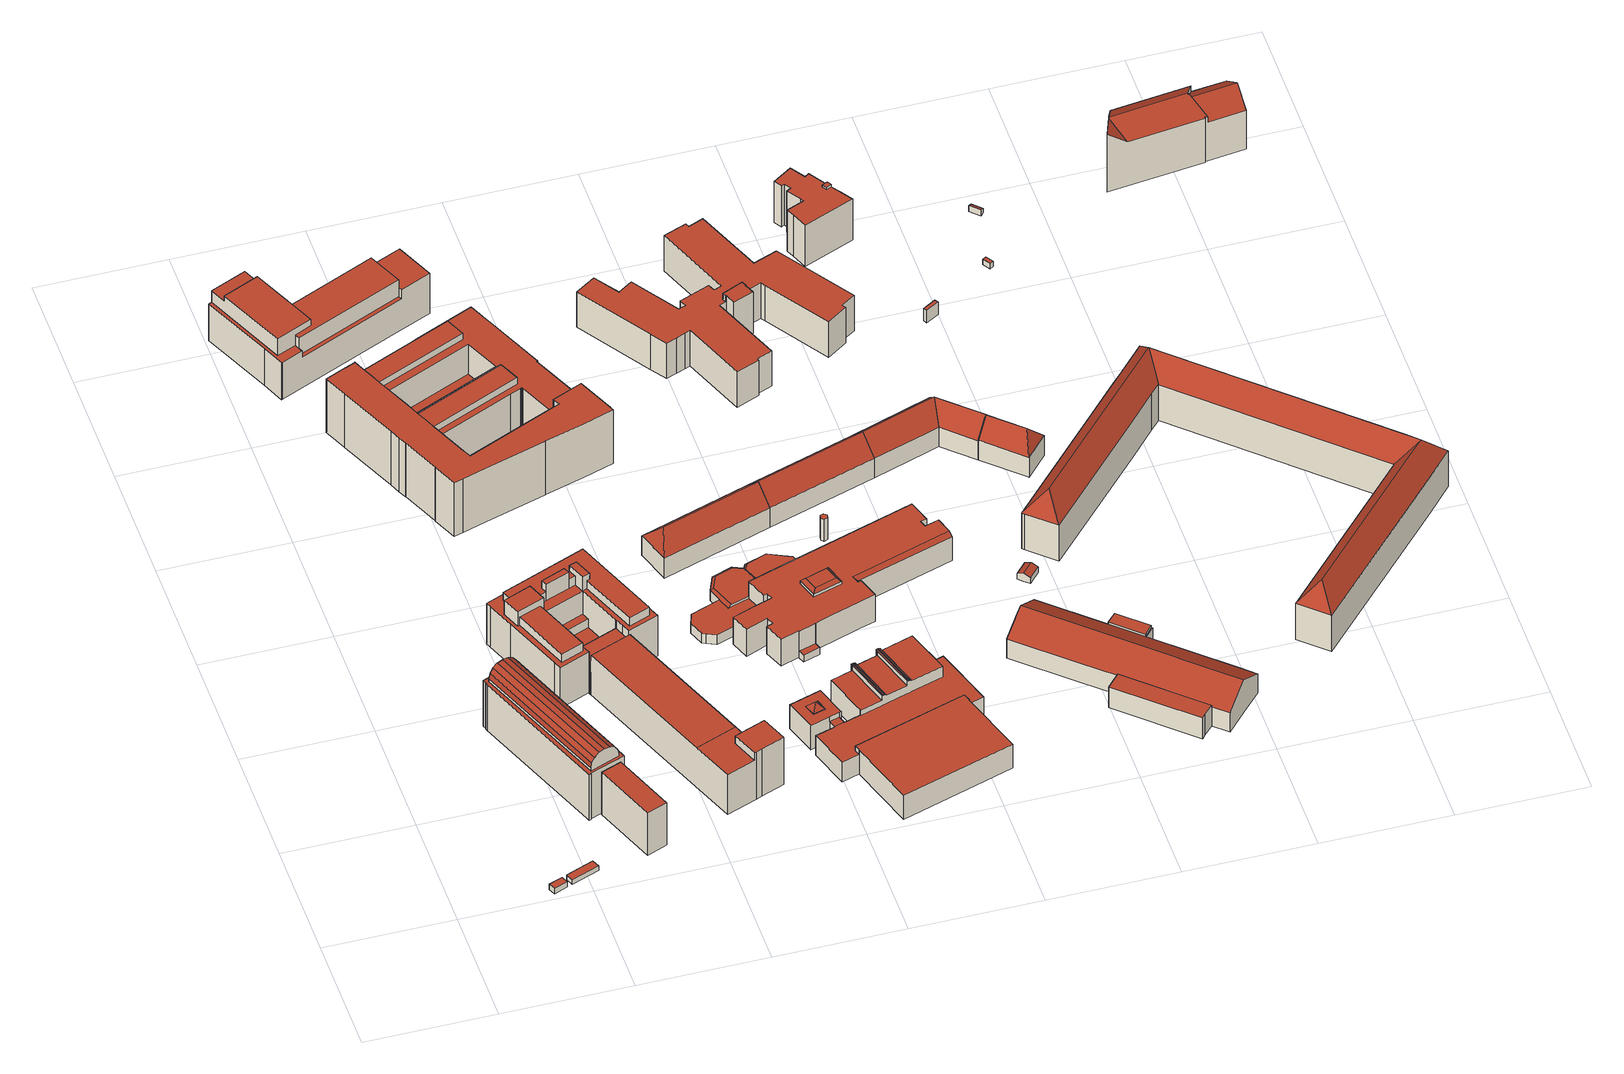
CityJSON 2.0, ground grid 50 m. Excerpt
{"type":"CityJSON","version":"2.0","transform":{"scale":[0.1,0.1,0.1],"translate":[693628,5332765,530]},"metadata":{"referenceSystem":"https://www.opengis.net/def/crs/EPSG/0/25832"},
"CityObjects":{
"building1":{"type":"Building","attributes":{"Gemeindeschluessel":"09162000","HoeheDach":"535.370","HoeheGrund":"532.831","Methode":"2000","NiedrigsteTraufeDesGebaeudes":"535.370","Geometrietyp2DReferenz":"3000","function":"31001_2000","roofType":"1000","measuredHeight":2.54},"geometry":[{"type":"MultiSurface","lod":"2","boundaries":[[[0,1,2,3]],[[3,2,4,5]],[[2,1,6,4]],[[5,7,0,3]],[[5,4,6,7]],[[7,6,1,0]]],"semantics":{"surfaces":[{"type":"WallSurface"},{"type":"RoofSurface"},{"type":"GroundSurface"}],"values":[0,0,1,2,0,0]}}]},
"building2":{"type":"Building","attributes":{"Gemeindeschluessel":"09162000","HoeheDach":"533.744","HoeheGrund":"531.530","Methode":"1000","NiedrigsteTraufeDesGebaeudes":"533.744","Geometrietyp2DReferenz":"3000","function":"31001_2000","roofType":"1000","measuredHeight":2.21},"geometry":[{"type":"MultiSurface","lod":"2","boundaries":[[[8,9,10,11]],[[10,9,12,13]],[[14,12,9,8]],[[15,13,12,14]],[[11,10,13,15]],[[15,14,8,11]]],"semantics":{"surfaces":[{"type":"WallSurface"},{"type":"RoofSurface"},{"type":"GroundSurface"}],"values":[0,1,0,0,0,2]}}]},
"building3":{"type":"Building","attributes":{"Gemeindeschluessel":"09162000","HoeheDach":"560.590","HoeheGrund":"531.533","Methode":"2000","NiedrigsteTraufeDesGebaeudes":"553.450","Geometrietyp2DReferenz":"3000","function":"31001_2000","roofType":"3900","measuredHeight":29.06,"storeysAboveGround":6},"geometry":[{"type":"MultiSurface","lod":"2","boundaries":[[[16,17,18,19]],[[20,21,22,23]],[[21,24,25,22]],[[26,27,28,29]],[[30,31,32,33]],[[34,35,36,37,38,39,40,41,42,43,44,45,17,16,46,24,21,20]],[[46,16,19,47]],[[48,49,50,51]],[[45,44,52,53]],[[35,34,54,55]],[[56,57,58,59]],[[17,45,53,18]],[[60,61,31,30]],[[34,20,23,54]],[[54,23,22,25,47,19,18,53,52,62,63,64,65,66,67,68,69,55]],[[62,52,44,43]],[[70,57,56,71,51,50]],[[59,58,72,73]],[[74,32,31,61,75,28,27,76,77,78,72,58,57,70,50,49],[69,68,67,66,65,64,63,62,43,42,41,40,39,38,37,36,35,55]],[[79,77,76,80]],[[81,33,32,74,49,48]],[[82,29,28,75,61,60]],[[24,46,47,25]],[[80,26,29,82,60,30,33,81,48,51,71,56,59,73,83,79]],[[78,77,79,83,73,72]],[[80,76,27,26]]],"semantics":{"surfaces":[{"type":"RoofSurface"},{"type":"WallSurface"},{"type":"GroundSurface"}],"values":[0,0,0,1,1,1,0,1,0,1,1,0,1,0,1,1,1,1,0,1,1,1,0,2,1,1]}}]},
"building4":{"type":"Building","attributes":{"Gemeindeschluessel":"09162000","HoeheDach":"552.132","HoeheGrund":"531.570","Methode":"1000","NiedrigsteTraufeDesGebaeudes":"552.132","Geometrietyp2DReferenz":"3000","function":"31001_2000","roofType":"1000","measuredHeight":20.56,"storeysAboveGround":5},"geometry":[{"type":"MultiSurface","lod":"2","boundaries":[[[84,85,86,87]],[[88,89,90,91]],[[86,85,90,89]],[[91,90,85,84]],[[88,91,84,87]],[[87,86,89,88]]],"semantics":{"surfaces":[{"type":"WallSurface"},{"type":"RoofSurface"},{"type":"GroundSurface"}],"values":[0,0,1,0,2,0]}}]},
"building5":{"type":"Building","attributes":{"Gemeindeschluessel":"09162000","HoeheDach":"560.200","HoeheGrund":"533.071","Methode":"2000","NiedrigsteTraufeDesGebaeudes":"537.540","Geometrietyp2DReferenz":"3000","function":"31001_2000","roofType":"1000","measuredHeight":27.13,"storeysAboveGround":6},"geometry":[{"type":"MultiSurface","lod":"2","boundaries":[[[92,93,94,95,96,97]],[[98,99,100,101]],[[102,103,104,105]],[[106,107,108,109]],[[110,111,112,113]],[[114,115,116,117]],[[118,119,120,121]],[[122,123,124,125]],[[126,127,123,122]],[[113,112,103,102]],[[97,96,128,129]],[[109,108,130,131]],[[96,95,132,133]],[[134,135,136,137]],[[138,139,135,134,140,141,142,100,99,143,144,145]],[[119,118,146,147,98,101,148,129,128,149]],[[150,151,115,114]],[[143,99,98,152]],[[153,154,155,156]],[[120,119,149,157,158,159]],[[157,149,128,96,133,160,93,140,134,137,161,130,108,107,162,163]],[[164,163,162,165]],[[116,115,151,166]],[[141,140,93,92]],[[139,167,136,135]],[[168,169,170,171,172]],[[137,136,167,161]],[[165,162,107,106]],[[148,142,141,92,97,129]],[[173,174,175,176]],[[177,169,168,147,146,150,114,117,178,179,159,158,164,165,106,109,131,138,145,180,104,103,112,111,155,154,181,175,174,124,123,127]],[[179,121,120,159]],[[167,139,138,131,130,161]],[[169,177,182,170]],[[177,127,126,182]],[[171,170,182,126,122,125,173,176,183,153,156,110,113,102,105,184]],[[171,184,180,145,144,172]],[[95,94,185,132]],[[125,124,174,173]],[[156,155,111,110]],[[133,132,185,160]],[[117,116,166,178]],[[183,181,154,153]],[[118,121,179,178,166,151,150,146]],[[105,104,180,184]],[[172,144,143,152]],[[160,185,94,93]],[[158,157,163,164]],[[100,142,148,101]],[[152,98,147,168,172]],[[175,181,183,176]]],"semantics":{"surfaces":[{"type":"WallSurface"},{"type":"RoofSurface"},{"type":"GroundSurface"}],"values":[0,1,0,0,0,0,1,0,0,0,0,0,0,0,0,0,0,0,0,0,1,0,1,0,1,0,0,0,1,0,1,0,0,0,0,2,0,1,0,0,0,0,0,0,0,1,0,0,0,0,0]}}]},
"building6":{"type":"Building","attributes":{"Gemeindeschluessel":"09162000","HoeheDach":"555.400","HoeheGrund":"532.602","Methode":"2000","NiedrigsteTraufeDesGebaeudes":"548.700","Geometrietyp2DReferenz":"3000","function":"31001_9998","roofType":"1000","measuredHeight":22.8,"storeysAboveGround":6},"geometry":[{"type":"MultiSurface","lod":"2","boundaries":[[[186,187,188,189]],[[190,191,192,193,194,195]],[[190,195,196,197,198,199,200,201]],[[202,193,192,203,204,205]],[[201,200,206,207]],[[208,209,210,211,212,213]],[[214,215,216,217]],[[190,201,207,218,219,214,217,220,212,211,221,222,223,191]],[[207,206,224,218]],[[208,213,225,226,198,197]],[[196,195,194,227,188,187,210,209]],[[189,228,229,186]],[[199,198,226,230]],[[197,196,209,208]],[[222,204,203,223]],[[218,224,231,219]],[[221,211,210,187,186,229]],[[220,225,213,212]],[[222,221,229,228,205,204]],[[223,203,192,191]],[[202,205,228,189,188,227]],[[194,193,202,227]],[[219,231,215,214]],[[206,200,199,230,216,215,231,224]],[[220,217,216,230,226,225]]],"semantics":{"surfaces":[{"type":"WallSurface"},{"type":"RoofSurface"},{"type":"GroundSurface"}],"values":[0,0,0,1,0,0,0,2,0,1,1,1,0,0,0,0,0,0,0,0,0,0,0,1,0]}}]},
"building7":{"type":"Building","attributes":{"Gemeindeschluessel":"09162000","HoeheDach":"559.034","HoeheGrund":"533.159","Methode":"2000","NiedrigsteTraufeDesGebaeudes":"548.030","Geometrietyp2DReferenz":"3000","function":"31001_1000","roofType":"1000","measuredHeight":25.88,"storeysAboveGround":8},"geometry":[{"type":"MultiSurface","lod":"2","boundaries":[[[232,233,234,235]],[[236,237,238,239]],[[236,239,240,241,242]],[[243,244,240,239,238,245]],[[246,247,248,249]],[[250,251,244,243,252,253,254,255,256,232,235,257]],[[258,245,238,237,259]],[[260,261,262,263,247,246]],[[253,264,265,254]],[[235,234,266,257]],[[267,245,258,268]],[[269,250,257,266]],[[261,270,271,265,264,272]],[[267,268,273,263,262,274]],[[256,255,271,270,275,249,248,233,232]],[[275,270,261,260]],[[252,243,245,267,274,272,264,253]],[[272,274,262,261]],[[254,265,271,255]],[[275,260,246,249]],[[247,263,273,276]],[[258,259,277,276,273,268]],[[277,259,237,236,242,278]],[[251,250,269,278,242,241]],[[269,266,234,233,248,247,276,277,278]],[[251,241,240,244]]],"semantics":{"surfaces":[{"type":"WallSurface"},{"type":"RoofSurface"},{"type":"GroundSurface"}],"values":[0,0,1,0,0,2,1,0,0,0,0,0,1,1,0,0,0,0,0,1,0,0,0,0,1,0]}}]},
"building8":{"type":"Building","attributes":{"Gemeindeschluessel":"09162000","HoeheDach":"559.300","HoeheGrund":"533.441","Methode":"2000","NiedrigsteTraufeDesGebaeudes":"538.300","Geometrietyp2DReferenz":"3000","function":"31001_9998","roofType":"1000","measuredHeight":25.86,"storeysAboveGround":7},"geometry":[{"type":"MultiSurface","lod":"2","boundaries":[[[279,280,281,282]],[[283,284,285,286]],[[287,288,289,290,291,292,293]],[[294,295,296,297,298,299,300]],[[301,302,303,304]],[[305,306,307,308]],[[309,310,311,312,313,314]],[[315,316,317,318,319]],[[320,321,297,296]],[[322,323,324,325]],[[326,327,284,283]],[[328,329,330,331]],[[332,333,316,315,334]],[[335,336,311,310,309,337,338,339,326,283,286,340,341,342,343,344,293,292,291,345,301,304,346,347,348,322,325,349,350,351,352,353,354,355],[356,357,279,282,358,359,320,296,295,294,360,328,331,361,332,334]],[[362,353,352,351,363,319,318]],[[344,364,287,293]],[[286,285,365,340]],[[360,366,329,328]],[[359,358,282,281,367,368]],[[337,369,370,338]],[[356,371,372,357]],[[373,374,375,376]],[[375,374,377,378]],[[359,368,321,320]],[[334,315,371,356]],[[379,380,381,382]],[[303,383,384,347,346,304]],[[336,385,312,311]],[[350,386,363,351]],[[291,290,387,345]],[[345,387,302,301]],[[388,389,365,285,284,327,390,370,369,314,313,312,385,391,392,393,362,318,317,394,395,330,329,366,300,299,396,397,398,399,400,401,402,288,287,364,403]],[[404,405,406,407]],[[343,403,364,344]],[[347,384,408,348]],[[409,410,316,333,411,412]],[[382,381,413,414]],[[349,415,386,350]],[[354,393,392,355]],[[414,413,416,417]],[[418,378,377,419]],[[330,412,411,361,331]],[[412,330,395,409]],[[340,365,389,341]],[[342,341,389,388,403,343]],[[348,408,323,322]],[[325,324,415,349]],[[410,394,317,316]],[[338,370,390,339]],[[357,372,280,279]],[[361,411,333,332]],[[420,405,404,421,308,307]],[[309,314,369,337]],[[419,377,374,373]],[[379,382,414,417]],[[402,401,400,399,398,397,396,299,298,407,406,422,306,305,380,379,417,416,376,375,378,418,289,288]],[[422,406,405,420,307,306]],[[336,335,355,392,391,385]],[[409,395,394,410]],[[353,362,393,354]],[[418,419,373,376,416,413,381,380,305,308,421,404,407,298,297,321,368,367,281,280,372,371,315,319,363,386,415,324,323,408,384,383,303,302,387,290,289]],[[294,300,366,360]],[[339,390,327,326]]],"semantics":{"surfaces":[{"type":"WallSurface"},{"type":"GroundSurface"},{"type":"RoofSurface"}],"values":[0,0,0,0,0,0,0,0,0,0,0,0,0,1,0,0,0,0,0,0,0,0,2,0,0,0,0,0,0,0,0,2,0,0,0,2,0,0,0,0,0,0,0,0,0,0,0,0,0,0,0,0,0,0,2,0,2,0,0,0,2,0,0]}}]},
"building9":{"type":"Building","attributes":{"Gemeindeschluessel":"09162000","HoeheDach":"551.050","HoeheGrund":"534.160","Methode":"2000","NiedrigsteTraufeDesGebaeudes":"543.739","Geometrietyp2DReferenz":"3000","function":"31001_3071","roofType":"3200","measuredHeight":16.89},"geometry":[{"type":"MultiSurface","lod":"2","boundaries":[[[423,424,425,426,427,428,429,430]],[[427,431,428]],[[430,429,432,433]],[[426,434,435,431,427]],[[425,424,423,430,433,436,437]],[[437,434,426,425]],[[434,437,436,433,432,435]],[[428,431,435,432,429]]],"semantics":{"surfaces":[{"type":"WallSurface"},{"type":"RoofSurface"},{"type":"GroundSurface"}],"values":[0,1,0,1,2,0,0,1]}}]},
"building10":{"type":"Building","attributes":{"Gemeindeschluessel":"09162000","HoeheDach":"545.700","HoeheGrund":"530.298","Methode":"2000","NiedrigsteTraufeDesGebaeudes":"539.697","Geometrietyp2DReferenz":"3000","function":"31001_3071","roofType":"1000","measuredHeight":15.4},"geometry":[{"type":"MultiSurface","lod":"2","boundaries":[[[438,439,440,441]],[[442,443,444]],[[445,446,447,448]],[[449,450,451,452,453,454,455,456]],[[457,458,459,460]],[[461,462,463,464,465]],[[466,467,468,469]],[[470,461,465,471]],[[439,472,473,457,460,440]],[[444,443,474]],[[475,476,477,478]],[[479,480,481,482,483,484]],[[485,486,487,488,452,451]],[[489,490,491,492]],[[493,494,449,456]],[[495,442,496,497]],[[498,499,500,501,502,503,504]],[[505,506,507,508,509,510,511,492,491]],[[506,505,512,513]],[[488,487,448,447,461,470,514,515]],[[483,516,517,518,519,484]],[[520,468,467,477,476,521]],[[502,501,522,523,524,525,526,527]],[[528,529,530,531]],[[532,443,442,495]],[[463,520,521,464]],[[508,533,472,439,438,534,509]],[[535,536,537,538,539,525,524]],[[469,530,529,540,541,466]],[[542,543,481,480]],[[498,504,544,545]],[[482,481,543,512,505,491,490,546,517,516,483],[532,495,497,547]],[[548,485,451,450]],[[540,529,528,549,550,551,552]],[[503,502,527,553]],[[535,524,523,554]],[[550,549,538,537]],[[555,507,506,513]],[[556,522,501,500]],[[546,490,489,557,518,517]],[[556,500,499,498,545,558,559,560,561,542,480,479,484,519,518,557,489,492,511,510,509,534,438,441,562,493,456,455,454,453,515,514,470,471,563,564,475,478,565,566,552,551,550,537,536,535,554]],[[567,526,525,539]],[[496,444,474]],[[440,460,459,494,493,562,441]],[[554,523,522,556]],[[442,444,496]],[[494,459,458,548,450,449]],[[448,487,486,445]],[[446,462,461,447]],[[545,544,568,558]],[[569,570,571,572,573,574,575,576,577,531,530,469,468,520,463,462,446,445,486,485,548,458,457,473]],[[465,464,521,476,475,564,563,471]],[[547,474,443,532]],[[504,503,553,567,539,538,549,528,531,577,576,575,574,573,572,571,570,569,533,508,507,578,568,544]],[[566,541,540,552]],[[561,560,559,558,568,578,555,513,512,543,542]],[[569,473,472,533]],[[497,496,474,547]],[[453,452,488,515]],[[578,507,555]],[[477,467,466,541,566,565,478]],[[553,527,526,567]]],"semantics":{"surfaces":[{"type":"WallSurface"},{"type":"RoofSurface"},{"type":"GroundSurface"}],"values":[0,1,1,0,0,1,0,0,1,1,0,0,1,0,0,0,0,0,0,0,0,1,1,0,0,1,0,0,1,0,0,1,1,0,0,0,0,1,0,0,2,0,1,0,0,1,1,0,0,0,0,0,0,1,0,0,0,0,0,1,0,0]}}]},
"building11":{"type":"Building","attributes":{"Gemeindeschluessel":"09162000","HoeheDach":"549.400","HoeheGrund":"534.104","Methode":"2000","NiedrigsteTraufeDesGebaeudes":"537.400","Geometrietyp2DReferenz":"3000","function":"31001_3071","roofType":"1000","measuredHeight":15.3},"geometry":[{"type":"MultiSurface","lod":"2","boundaries":[[[579,580,581,582,583,584,585]],[[586,587,588,589]],[[590,591,592,593,594,595,596,597,598,599]],[[600,601,602,603]],[[585,584,604,605]],[[606,599,598,607,608,609,610]],[[611,612,613,614]],[[615,616,617,618,619,620]],[[621,622,623,624]],[[605,604,625,626]],[[627,628,629,630]],[[596,595,631,632]],[[630,629,622,621]],[[633,615,620,634]],[[635,636,634,620,619,637,638,639,640]],[[641,635,640,642,643,644]],[[645,646,647,648]],[[649,650,651]],[[652,653,654,655]],[[656,657,658,659]],[[660,594,661,662]],[[663,664,665,659,658,651,650]],[[666,667,601,600]],[[668,669,670,671]],[[672,673,674,675,676,677]],[[678,679,680,681]],[[583,582,667,666]],[[682,671,670,683,684,685,686]],[[662,661,687,688]],[[689,628,623,690]],[[649,651,658,691]],[[692,693,669,668,694,695,696]],[[697,698,646,645]],[[637,619,618,699]],[[674,673,657,656]],[[700,701,599,606,702]],[[703,704,705,706,707,708]],[[679,625,604,584,583,666,600,603,701,700,702,709,654,653,680]],[[688,687,612,611]],[[710,587,631,711]],[[670,669,693,683]],[[603,602,590,599,701]],[[626,625,679,678]],[[646,698,712,713,714,685,684,692,696,715,716,663,650,649,691,672,677,613,612,687,661,594,593,592,591,590,602,601,667,582,581,647],[624,627,630,621]],[[589,588,617,616]],[[717,712,698,697]],[[607,641,644,608]],[[656,659,665,664,718,719,695,694,668,671,682,686,720,721,717,697,645,648,580,579,585,605,626,678,681,652,655,722,723,708,707,706,643,642,640,639,638,637,699,724,725,710,711,660,662,688,611,614,676,675,674]],[[631,587,586,632]],[[693,692,684,683]],[[609,608,644,705,704]],[[614,613,677,676]],[[686,685,714,720]],[[723,726,703,708]],[[629,727,728,622]],[[624,623,628,627]],[[628,689,727,629]],[[610,609,704,703]],[[721,713,712,717]],[[727,689,690,728]],[[660,711,631,595,594]],[[634,636,633]],[[658,657,673,672,691]],[[617,588,725,724,699,618]],[[726,709,702,606,610,703]],[[648,647,581,580]],[[598,597,633,607]],[[587,710,725,588]],[[728,690,623,622]],[[597,596,632,586,589,616,615,633]],[[706,705,644,643]],[[681,680,653,652]],[[654,709,726,723,722,655]],[[695,719,718,664,663,716,715,696]],[[633,636,635,641,607]],[[720,714,713,721]]],"semantics":{"surfaces":[{"type":"WallSurface"},{"type":"RoofSurface"},{"type":"GroundSurface"}],"values":[0,1,0,0,0,1,0,1,0,0,0,1,0,1,0,0,0,0,0,0,0,0,0,0,0,0,0,0,0,1,1,0,0,0,0,0,0,1,0,0,1,0,0,1,1,0,1,2,1,0,1,0,0,0,1,0,1,1,0,1,0,0,1,0,1,0,1,0,1,1,0,0,0,0,1,0]}}]},
"building12":{"type":"Building","attributes":{"Gemeindeschluessel":"09162000","HoeheDach":"544.715","HoeheGrund":"534.180","Methode":"3100","NiedrigsteTraufeDesGebaeudes":"544.715","Geometrietyp2DReferenz":"3000","function":"31001_2000","roofType":"1000","measuredHeight":10.54},"geometry":[{"type":"MultiSurface","lod":"2","boundaries":[[[729,730,731,732]],[[733,734,732,731,735,736]],[[737,738,730,729,739,740]],[[737,740,733,736]],[[738,737,736,735]],[[740,739,734,733]],[[739,729,732,734]],[[730,738,735,731]]],"semantics":{"surfaces":[{"type":"WallSurface"},{"type":"GroundSurface"},{"type":"RoofSurface"}],"values":[0,1,2,0,0,0,0,0]}}]},
"building13":{"type":"Building","attributes":{"Gemeindeschluessel":"09162000","HoeheDach":"551.086","HoeheGrund":"534.220","Methode":"1000","NiedrigsteTraufeDesGebaeudes":"543.724","Geometrietyp2DReferenz":"3000","function":"31001_3071","roofType":"3100","measuredHeight":16.87},"geometry":[{"type":"MultiSurface","lod":"2","boundaries":[[[437,436,741,433,742,743,744]],[[741,436,437,745,746,747,432,433]],[[745,748,749,750,751,746]],[[437,744,748,745]],[[747,746,751,750,752,432]],[[749,748,744,743,742,752,750]],[[433,432,752,742]]],"semantics":{"surfaces":[{"type":"GroundSurface"},{"type":"WallSurface"},{"type":"RoofSurface"}],"values":[0,1,2,1,2,1,1]}}]},
"building14":{"type":"Building","attributes":{"Gemeindeschluessel":"09162000","HoeheDach":"537.480","HoeheGrund":"534.800","Methode":"2000","NiedrigsteTraufeDesGebaeudes":"537.480","Geometrietyp2DReferenz":"3000","function":"51009_1610","roofType":"1000","measuredHeight":2.68},"geometry":[{"type":"MultiSurface","lod":"2","boundaries":[[[753,754,755,756]],[[757,758,754,753]],[[756,755,759,760]],[[760,759,758,757]],[[755,754,758,759]],[[760,757,753,756]]],"semantics":{"surfaces":[{"type":"WallSurface"},{"type":"RoofSurface"},{"type":"GroundSurface"}],"values":[0,0,0,0,1,2]}}]},
"building15":{"type":"Building","attributes":{"Gemeindeschluessel":"09162000","HoeheDach":"552.658","HoeheGrund":"532.626","Methode":"2000","NiedrigsteTraufeDesGebaeudes":"537.480","Geometrietyp2DReferenz":"3000","function":"31001_9998","roofType":"1000","measuredHeight":20.03,"storeysAboveGround":5},"geometry":[{"type":"MultiSurface","lod":"2","boundaries":[[[761,762,763,764,765,766]],[[767,768,769,770]],[[771,772,773,774,775,776]],[[777,778,779,780]],[[781,782,783,784]],[[785,786,787,788]],[[789,790,763,762]],[[791,792,790,789]],[[793,794,795,796]],[[797,798,799,800]],[[801,802,803,804]],[[771,776,786,785]],[[805,806,807,808]],[[809,810,811,812,813]],[[814,815,816,817]],[[795,794,813,812]],[[818,819,820,821]],[[817,816,778,777]],[[822,823,768,767]],[[775,774,819,818]],[[824,825,826,827]],[[811,779,778,816,815,828,829,830,831,832,833,834,835,836,807,806,783,782,799,798,837,769,768,823,838,787,786,776,775,818,821,764,763,790,792,839,826,825]],[[840,834,833,841]],[[809,813,794,793]],[[842,835,834,840]],[[824,796,795,812,811,825]],[[821,820,765,764]],[[843,838,823,822]],[[827,826,839,844]],[[800,799,782,781]],[[845,846,847,848]],[[780,779,811,810]],[[844,839,792,791]],[[761,766,846,845]],[[849,832,831,850]],[[851,830,829,852]],[[788,787,838,843]],[[853,837,798,797]],[[854,828,815,814]],[[784,783,806,805]],[[850,831,830,851]],[[852,829,828,854]],[[808,807,836,855]],[[761,845,848,801,804,772,771,785,788,843,822,767,770,853,797,800,781,784,805,808,855,842,840,841,849,850,851,852,854,814,817,777,780,810,809,793,796,824,827,844,791,789,762]],[[848,847,802,801]],[[841,833,832,849]],[[770,769,837,853]],[[804,803,773,772]],[[774,773,803,802,847,846,766,765,820,819]],[[855,836,835,842]]],"semantics":{"surfaces":[{"type":"WallSurface"},{"type":"RoofSurface"},{"type":"GroundSurface"}],"values":[0,0,0,0,0,0,0,0,0,0,0,0,0,0,0,1,0,0,0,0,0,1,0,0,0,0,0,0,0,0,0,0,0,0,0,0,0,0,0,0,0,0,0,2,0,0,0,0,1,0]}}]},
"building16":{"type":"Building","attributes":{"Gemeindeschluessel":"09162000","HoeheDach":"551.092","HoeheGrund":"534.250","Methode":"1000","NiedrigsteTraufeDesGebaeudes":"543.562","Geometrietyp2DReferenz":"3000","function":"31001_3071","roofType":"3100","measuredHeight":16.84},"geometry":[{"type":"MultiSurface","lod":"2","boundaries":[[[743,744,748,749,750,856,742]],[[750,857,858,856]],[[744,859,860,861,862,748]],[[863,864,860,859,744,743,742,865]],[[866,864,863,865,858,857]],[[749,748,862,861,866,857,750]],[[742,856,858,865]],[[861,860,864,866]]],"semantics":{"surfaces":[{"type":"WallSurface"},{"type":"RoofSurface"},{"type":"GroundSurface"}],"values":[0,1,0,2,0,1,0,0]}}]},
"building17":{"type":"Building","attributes":{"Gemeindeschluessel":"09162000","HoeheDach":"538.305","HoeheGrund":"534.540","Methode":"1000","NiedrigsteTraufeDesGebaeudes":"537.127","Geometrietyp2DReferenz":"3000","function":"51009_1610","roofType":"3100","measuredHeight":3.77},"geometry":[{"type":"MultiSurface","lod":"2","boundaries":[[[867,868,869,870,871,872]],[[869,873,874,870]],[[870,874,875,871]],[[872,871,875,876]],[[868,867,872,876,877,878]],[[874,873,878,877,876,875]],[[878,873,869,868]]],"semantics":{"surfaces":[{"type":"WallSurface"},{"type":"RoofSurface"},{"type":"GroundSurface"}],"values":[0,1,1,0,2,0,0]}}]},
"building18":{"type":"Building","attributes":{"Gemeindeschluessel":"09162000","HoeheDach":"550.263","HoeheGrund":"534.530","Methode":"1000","NiedrigsteTraufeDesGebaeudes":"543.656","Geometrietyp2DReferenz":"3000","function":"31001_3071","roofType":"3100","measuredHeight":15.73},"geometry":[{"type":"MultiSurface","lod":"2","boundaries":[[[879,880,881,882]],[[883,884,885,886]],[[887,888,889,890]],[[891,892,893,894,895,896]],[[897,898,899,900]],[[901,892,891,902]],[[903,904,905,906,907,908]],[[909,880,879,910]],[[911,912,913,914,915,916,908,907,910,917,883,886,918]],[[880,909,906,905,919,920,881]],[[907,906,909,910]],[[910,879,882,917]],[[921,922,923,924,925,899,898,914,913,912,911,918,889,888]],[[889,918,886,885,926,890]],[[895,894,924,923,927,928,929]],[[930,897,900,931,901,902,932,929,928,927,933,934,887,890,926,885,884,935,920,919,905,904,903,936,937]],[[934,933,927,923,922,921,888,887]],[[901,931,900,899,925,893,892]],[[897,930,937,915,914,898]],[[883,917,882,881,920,935,884]],[[924,894,893,925]],[[902,891,896,932]],[[916,915,937,936,903,908]],[[932,896,895,929]]],"semantics":{"surfaces":[{"type":"RoofSurface"},{"type":"WallSurface"},{"type":"GroundSurface"}],"values":[0,1,1,0,1,1,1,1,0,1,0,1,0,1,1,2,1,1,1,1,1,1,1,1]}}]},
"building19":{"type":"Building","attributes":{"Gemeindeschluessel":"09162000","HoeheDach":"551.181","HoeheGrund":"534.350","Methode":"1000","NiedrigsteTraufeDesGebaeudes":"543.632","Geometrietyp2DReferenz":"3000","function":"31001_3071","roofType":"3100","measuredHeight":16.83},"geometry":[{"type":"MultiSurface","lod":"2","boundaries":[[[938,939,940,941,942,943,944]],[[945,939,938,944,946,947]],[[940,948,949,941]],[[943,950,946,944]],[[947,946,950,951]],[[949,951,950,943,942,941]],[[945,947,951,949,948]],[[939,945,948,940]]],"semantics":{"surfaces":[{"type":"GroundSurface"},{"type":"WallSurface"},{"type":"RoofSurface"}],"values":[0,1,1,1,2,1,2,1]}}]},
"building20":{"type":"Building","attributes":{"Gemeindeschluessel":"09162000","HoeheDach":"551.140","HoeheGrund":"534.310","Methode":"2000","NiedrigsteTraufeDesGebaeudes":"543.911","Geometrietyp2DReferenz":"3000","function":"31001_3071","roofType":"3200","measuredHeight":16.83},"geometry":[{"type":"MultiSurface","lod":"2","boundaries":[[[952,953,954,955]],[[956,957,958,959,960,952,955]],[[961,962,953,952,960,959]],[[963,964,962,961]],[[964,965,954,953,962]],[[966,965,964,963]],[[958,957,966,963,961,959]],[[957,956,955,954,965,966]]],"semantics":{"surfaces":[{"type":"WallSurface"},{"type":"GroundSurface"},{"type":"RoofSurface"}],"values":[0,1,0,2,2,2,0,0]}}]},
"building21":{"type":"Building","attributes":{"Gemeindeschluessel":"09162000","HoeheDach":"554.800","HoeheGrund":"533.920","Methode":"2000","NiedrigsteTraufeDesGebaeudes":"553.670","Geometrietyp2DReferenz":"3000","function":"31001_1000","roofType":"1000","measuredHeight":20.88,"storeysAboveGround":5},"geometry":[{"type":"MultiSurface","lod":"2","boundaries":[[[967,968,969,970]],[[971,972,973,974]],[[975,976,977,978]],[[979,980,981,982]],[[983,974,973,984]],[[978,977,985,986]],[[987,988,968,967,989,990]],[[991,992,993,994]],[[995,971,974,983]],[[996,970,969,997,998,999]],[[982,981,992,991]],[[1000,1001,1002,1003]],[[1004,1005,1006,1007,1008,1009]],[[986,985,1006,1005]],[[1010,1011,1001,1000]],[[999,998,980,979]],[[994,993,1011,1010]],[[1012,972,971,995]],[[1009,1008,987,990]],[[984,973,972,1012,976,975,1013,1014,1003,1002]],[[1007,1006,985,977,976,1012,995,983,984,1002,1001,1011,993,992,981,980,998,997,969,968,988,987,1008]],[[986,1005,1004,1009,990,989,967,970,996,999,979,982,991,994,1010,1000,1003,1014,1013,975,978]]],"semantics":{"surfaces":[{"type":"WallSurface"},{"type":"RoofSurface"},{"type":"GroundSurface"}],"values":[0,1,0,0,0,0,0,0,0,0,0,0,0,0,0,0,0,0,0,0,1,2]}}]},
"building22":{"type":"Building","attributes":{"Gemeindeschluessel":"09162000","HoeheDach":"542.051","HoeheGrund":"536.051","Methode":"3220","NiedrigsteTraufeDesGebaeudes":"542.051","Geometrietyp2DReferenz":"3000","function":"31001_2000","roofType":"9999","measuredHeight":6},"geometry":[{"type":"MultiSurface","lod":"2","boundaries":[[[1015,1016,1017,1018]],[[1019,1020,1021,1022]],[[1020,1015,1018,1021]],[[1020,1019,1016,1015]],[[1016,1019,1022,1017]],[[1018,1017,1022,1021]]],"semantics":{"surfaces":[{"type":"WallSurface"},{"type":"RoofSurface"},{"type":"GroundSurface"}],"values":[0,0,0,1,0,2]}}]},
"building23":{"type":"Building","attributes":{"Gemeindeschluessel":"09162000","HoeheDach":"539.059","HoeheGrund":"536.500","Methode":"3100","NiedrigsteTraufeDesGebaeudes":"539.059","Geometrietyp2DReferenz":"3000","function":"31001_2000","roofType":"1000","measuredHeight":2.56},"geometry":[{"type":"MultiSurface","lod":"2","boundaries":[[[1023,1024,1025,1026]],[[1027,1028,1024,1023]],[[1028,1027,1029,1030]],[[1024,1028,1030,1025]],[[1027,1023,1026,1029]],[[1026,1025,1030,1029]]],"semantics":{"surfaces":[{"type":"WallSurface"},{"type":"RoofSurface"},{"type":"GroundSurface"}],"values":[0,1,0,0,0,2]}}]},
"building24":{"type":"Building","attributes":{"name":"I. BPA Bereitschaftspolizeiabteilung","Gemeindeschluessel":"09162000","HoeheDach":"560.350","HoeheGrund":"534.390","Methode":"1000","NiedrigsteTraufeDesGebaeudes":"551.707","Geometrietyp2DReferenz":"3000","function":"31001_3071","roofType":"3200","measuredHeight":25.96},"geometry":[{"type":"MultiSurface","lod":"2","boundaries":[[[1031,1032,1033,1034,1035,1036,1037,1038,1039,1040,1041,1042,1043,1044,1045,1046,1047,1048,1049,1050,1051,1052]],[[1053,1054,1055,1056,1057,1058,1059]],[[1060,1061,1062,1049,1048,1047]],[[1063,1064,1065,1066,1056,1055,1054]],[[1067,1068,1066,1052,1051,1050,1049,1062]],[[1036,1057,1069,1037]],[[1070,1071,1072,1073]],[[1033,1032,1064,1063,1053,1059,1034]],[[1032,1031,1052,1066,1065,1064]],[[1041,1040,1039,1074,1075,1076]],[[1044,1043,1070,1073,1077,1045]],[[1071,1076,1075,1074,1078,1069,1079,1080,1072]],[[1059,1058,1057,1036,1035,1034]],[[1042,1041,1076,1071,1070,1043]],[[1077,1081,1060,1047,1046,1045]],[[1039,1038,1037,1069,1078,1074]],[[1073,1072,1080,1079,1062,1061,1060,1081,1077]],[[1063,1054,1053]],[[1057,1056,1082,1083,1079,1069]],[[1083,1082,1056,1066,1068,1067,1062,1079]]],"semantics":{"surfaces":[{"type":"GroundSurface"},{"type":"RoofSurface"},{"type":"WallSurface"}],"values":[0,1,2,1,2,2,1,2,2,2,2,1,2,2,2,2,1,1,1,1]}}]},
"building25":{"type":"Building","attributes":{"Gemeindeschluessel":"09162000","HoeheDach":"539.251","HoeheGrund":"536.484","Methode":"2000","NiedrigsteTraufeDesGebaeudes":"538.436","Geometrietyp2DReferenz":"3000","function":"31001_2000","roofType":"2100","measuredHeight":2.77},"geometry":[{"type":"MultiSurface","lod":"2","boundaries":[[[1084,1085,1086,1087]],[[1088,1087,1086,1089]],[[1090,1091,1085,1084]],[[1088,1089,1091,1090]],[[1088,1090,1084,1087]],[[1091,1089,1086,1085]]],"semantics":{"surfaces":[{"type":"WallSurface"},{"type":"GroundSurface"},{"type":"RoofSurface"}],"values":[0,1,2,0,0,0]}}]},
"building26":{"type":"Building","attributes":{"Gemeindeschluessel":"09162000","HoeheDach":"564.221","HoeheGrund":"536.040","Methode":"2000","NiedrigsteTraufeDesGebaeudes":"554.565","Geometrietyp2DReferenz":"3000","function":"31001_2000","roofType":"3100","measuredHeight":28.18,"storeysAboveGround":6},"geometry":[{"type":"MultiSurface","lod":"2","boundaries":[[[1092,1093,1094,1095]],[[1096,1097,1098,1099,1100,1101,1102,1092,1095,1103]],[[1104,1105,1106,1107,1108]],[[1109,1105,1104,1110]],[[1096,1111,1112,1097]],[[1103,1095,1094,1113,1114]],[[1115,1116,1117,1112,1111,1118,1104,1108,1119]],[[1096,1103,1114,1120,1118,1111]],[[1110,1104,1118,1120]],[[1097,1112,1117,1098]],[[1120,1114,1113,1110]],[[1100,1099,1116,1115,1121]],[[1098,1117,1116,1099]],[[1115,1119,1121]],[[1092,1102,1106,1105,1109,1093]],[[1101,1100,1121,1119,1108,1107]],[[1101,1107,1106,1102]],[[1113,1094,1093,1109,1110]]],"semantics":{"surfaces":[{"type":"WallSurface"},{"type":"GroundSurface"},{"type":"RoofSurface"}],"values":[0,1,2,0,0,0,2,0,0,0,2,0,0,2,0,0,0,2]}}]}
},
"vertices":[
[409,21,28],[409,21,54],[356,1,54],[356,1,28],[345,28,54],[345,28,28],[398,48,54],[398,48,28],
[542,83,15],[542,83,37],[434,42,37],[434,42,15],[530,114,37],[422,72,37],[530,114,15],[422,72,15],
[675,385,302],[694,393,289],[483,931,289],[464,923,302],[600,356,270],[612,360,289],[401,899,289],[389,894,270],[631,368,302],[420,906,302],[592,340,15],[592,340,235],[585,337,235],[585,337,15],[370,885,15],[370,885,235],[374,887,235],[374,887,15],[596,354,248],[596,354,235],[600,356,235],[612,360,235],[631,368,235],[653,377,235],[675,385,235],[694,393,235],[707,397,235],[711,399,235],[711,399,248],[707,397,270],[653,377,306],[442,915,306],[367,903,15],[367,903,235],[506,958,235],[506,958,15],[500,937,248],[496,936,270],[384,892,248],[384,892,235],[512,941,15],[512,941,235],[595,731,235],[595,731,15],[373,877,15],[373,877,235],[500,937,235],[496,936,235],[483,931,235],[464,923,235],[442,915,235],[420,906,235],[401,899,235],[389,894,235],[512,942,235],[512,942,15],[619,670,235],[619,670,15],[374,888,235],[581,348,235],[591,342,235],[729,394,235],[725,405,235],[729,394,15],[591,342,15],[374,888,15],[581,348,15],[725,405,15],
[807,137,16],[807,137,221],[729,107,221],[729,107,16],[635,352,16],[635,352,221],[713,382,221],[713,382,16],
[792,1275,225],[792,1275,267],[792,1275,302],[698,1238,302],[698,1238,267],[698,1238,225],[684,1151,114],[846,1216,114],[835,1246,114],[672,1182,114],[930,1004,31],[930,1004,227],[917,1037,227],[917,1037,31],[1021,1059,227],[1021,1059,267],[940,1027,267],[940,1027,227],[1037,1085,31],[1037,1085,227],[1050,1051,227],[1050,1051,31],[746,954,227],[746,954,266],[659,920,266],[659,920,227],[672,1182,295],[644,1254,295],[536,1211,295],[564,1140,295],[633,926,31],[633,926,227],[543,1156,227],[543,1156,31],[646,893,31],[646,893,227],[657,1221,267],[657,1221,225],[852,1253,267],[852,1253,227],[689,1261,302],[689,1261,267],[807,1317,267],[807,1317,293],[835,1328,293],[835,1328,267],[835,1246,227],[835,1246,293],[819,1285,267],[819,1285,225],[835,1246,225],[846,1216,75],[903,1072,75],[903,1072,227],[672,1182,227],[684,1151,227],[672,1182,225],[644,1254,267],[659,1177,227],[659,1177,266],[684,1151,75],[789,1398,31],[789,1398,227],[897,1441,227],[897,1441,31],[575,1226,267],[575,1226,227],[536,1211,227],[783,1298,267],[863,1257,267],[884,1409,267],[554,1279,267],[554,1279,227],[884,1409,227],[572,1143,266],[863,1257,293],[740,1008,227],[753,974,227],[753,974,31],[740,1008,31],[740,1008,75],[502,1263,31],[502,1263,227],[494,1283,227],[494,1283,31],[766,942,227],[572,1143,227],[564,1140,227],[904,1072,227],[588,1320,227],[766,942,31],[588,1320,31],[904,1072,31],[783,1298,302],
[1176,380,187],[1176,380,218],[1177,380,218],[1177,380,187],[1054,213,26],[1171,258,26],[1171,258,254],[1165,256,254],[1165,256,218],[1054,213,218],[989,377,218],[989,377,217],[771,934,217],[771,934,187],[770,936,187],[770,936,26],[1125,359,254],[1197,269,254],[1286,304,254],[1246,406,254],[769,936,187],[769,936,26],[1151,440,217],[1151,440,218],[1175,379,218],[1175,379,26],[933,995,26],[933,995,217],[917,1037,26],[917,1037,187],[930,1004,187],[930,1004,26],[740,1008,26],[904,1072,26],[934,995,26],[1245,407,26],[1286,304,26],[1197,269,26],[740,1008,187],[934,995,217],[933,997,217],[1125,359,218],[1246,406,187],[1245,407,187],[933,997,187],[904,1072,187],
[166,2676,32],[166,2676,210],[164,2675,210],[164,2675,32],[45,2980,265],[45,2980,290],[185,3041,290],[185,3041,265],[158,3103,265],[20,3043,265],[18,3042,265],[251,2891,32],[158,3103,32],[251,2891,290],[243,2728,180],[243,2728,210],[250,2712,210],[250,2712,180],[6,3037,32],[20,3043,32],[603,3045,32],[722,3097,32],[788,2947,32],[786,2946,32],[663,2893,32],[127,2761,32],[301,2776,290],[161,2715,290],[662,2910,180],[662,2910,224],[662,2910,261],[243,2728,261],[722,3097,224],[788,2947,224],[127,2761,210],[251,2891,261],[301,2776,261],[6,3037,210],[669,2895,224],[786,2946,224],[603,3045,224],[235,2747,261],[603,3045,261],[669,2895,180],[235,2747,210],[161,2715,210],[18,3042,210],
[930,2294,34],[930,2294,225],[929,2297,225],[929,2297,34],[435,2078,34],[435,2078,293],[423,2106,293],[423,2106,34],[384,2521,293],[385,2522,293],[385,2522,225],[438,2545,225],[438,2545,34],[385,2522,34],[384,2521,34],[553,2134,34],[554,2134,34],[879,2276,34],[879,2276,225],[554,2134,225],[554,2134,293],[553,2134,293],[626,2632,34],[626,2632,225],[646,2641,225],[646,2641,34],[509,2236,225],[509,2236,256],[883,2400,256],[883,2400,225],[578,1844,34],[668,1872,34],[907,1943,34],[907,1943,293],[668,1872,293],[578,1844,293],[997,2141,225],[997,2141,257],[997,2141,293],[1113,2191,293],[1113,2191,225],[921,2294,34],[921,2294,225],[902,2684,34],[902,2684,225],[919,2647,225],[919,2647,34],[437,2078,34],[437,2078,293],[620,1981,34],[620,1981,293],[622,1978,293],[622,1978,34],[993,2139,34],[993,2139,257],[997,2141,34],[1062,1991,34],[906,1945,34],[542,1834,34],[501,1928,34],[502,1929,34],[405,2148,34],[304,2378,34],[286,2420,34],[265,2469,34],[347,2505,34],[628,2628,34],[757,2689,34],[876,2741,34],[877,2741,34],[1021,2412,34],[1017,2410,34],[1111,2195,34],[1113,2191,34],[1177,2043,34],[1176,2043,34],[1182,2028,34],[995,2145,34],[986,2164,34],[928,2297,34],[925,2296,34],[555,2130,34],[874,2087,34],[1177,2043,293],[1111,2195,225],[347,2505,293],[405,2148,293],[555,2130,293],[928,2297,225],[925,2296,225],[542,1834,293],[501,1928,293],[995,2145,225],[986,2164,225],[800,2591,225],[800,2591,256],[425,2428,256],[425,2428,225],[768,2665,256],[393,2502,256],[498,2263,83],[498,2263,225],[872,2426,225],[872,2426,83],[757,2689,225],[876,2741,225],[906,1945,293],[1017,2410,225],[628,2628,225],[286,2420,293],[304,2378,293],[502,1929,293],[1062,1991,293],[1182,2028,293],[1176,2043,293],[1009,2112,293],[635,1949,293],[544,2156,293],[519,2213,293],[509,2236,293],[498,2263,293],[438,2399,293],[425,2428,293],[393,2502,293],[265,2469,293],[918,2320,225],[918,2320,256],[544,2156,256],[544,2156,225],[877,2741,225],[635,1949,257],[1009,2112,257],[874,2087,257],[622,1978,257],[812,2562,225],[812,2562,83],[1021,2412,225],[438,2399,225],[438,2399,83],[393,2502,225],[768,2665,225],[901,2360,256],[901,2360,225],[519,2213,256],
[1141,1543,42],[1183,1411,42],[1183,1410,42],[1183,1410,138],[1183,1411,138],[1141,1543,138],[1141,1544,137],[1141,1544,42],[1202,1490,210],[1567,1683,138],[1567,1683,42],[1610,1550,138],[1588,1616,210],[1588,1616,42],[1610,1550,42],
[1624,493,3],[1624,493,120],[1569,668,120],[1569,668,3],[1507,534,121],[1493,580,121],[1477,550,147],[1728,523,135],[1812,549,135],[1756,727,135],[1673,701,135],[1653,704,142],[1659,705,142],[1664,707,141],[1669,709,138],[1669,709,3],[1664,707,3],[1659,705,3],[1653,704,3],[1711,517,120],[1711,517,142],[1655,695,142],[1655,695,120],[1756,727,157],[1812,549,157],[1817,550,157],[1759,737,157],[1754,735,157],[1773,732,150],[1773,732,153],[1829,554,153],[1829,554,150],[1756,727,3],[1754,735,3],[1623,493,120],[1624,490,120],[1446,566,121],[1770,740,3],[1770,740,153],[1772,732,153],[1772,732,3],[1434,469,3],[1434,468,3],[1434,468,119],[1434,469,119],[1395,592,119],[1395,592,3],[1723,521,141],[1728,523,138],[1673,701,138],[1672,700,138],[1557,507,3],[1557,507,119],[1549,505,119],[1549,505,3],[1656,695,3],[1656,695,142],[1507,534,119],[1461,520,121],[1461,520,119],[1493,280,3],[1561,302,3],[1562,302,3],[1562,302,118],[1561,302,118],[1561,302,97],[1493,280,97],[1550,504,119],[1550,504,97],[1559,474,97],[1559,473,97],[1559,473,3],[1559,474,3],[1550,504,3],[1511,492,119],[1511,492,97],[1673,701,3],[1672,700,3],[1396,592,119],[1519,631,119],[1519,631,3],[1396,592,3],[1823,552,156],[1764,739,156],[1645,36,118],[2085,175,118],[2003,436,118],[2004,436,118],[1995,464,118],[1554,325,118],[1929,677,97],[1929,677,150],[1955,593,150],[1955,593,97],[1493,580,119],[1623,493,97],[1623,493,3],[2003,436,3],[2004,436,3],[2064,455,3],[2064,455,97],[2004,436,97],[1928,677,150],[1898,772,150],[1511,493,3],[1511,493,119],[1444,437,97],[1444,437,3],[1557,508,119],[1446,566,119],[1717,519,142],[1988,695,97],[1988,695,3],[1929,677,3],[1928,677,3],[1554,325,97],[2085,175,3],[1521,463,97],[1645,36,3],[1557,508,3],[1521,461,3],[1521,462,3],[1521,463,3],[1511,492,3],[1655,695,3],[1759,737,3],[1764,739,3],[1773,732,3],[1898,772,3],[1995,464,97],[1521,461,97],[1624,490,97],[1711,517,97],[1717,519,97],[1723,521,97],[1728,523,97],[1812,549,97],[1817,550,97],[1823,552,97],[1829,554,97],[1521,462,97],
[1404,1055,41],[1404,1054,41],[1404,1054,170],[1404,1055,170],[1404,1055,87],[1393,1083,87],[1393,1083,41],[1645,1301,87],[1654,1298,78],[1636,1348,78],[1631,1341,87],[1423,1182,170],[1493,1204,170],[1502,1207,170],[1620,1245,170],[1630,1248,170],[1630,1248,78],[1620,1245,87],[1502,1207,87],[1493,1204,97],[1423,1182,97],[1467,1102,87],[1467,1102,170],[1453,1098,170],[1453,1098,87],[1264,1035,87],[1264,1035,41],[1354,1159,97],[1448,1319,97],[1410,1337,97],[1341,1312,97],[1318,1259,97],[2087,1298,41],[2087,1298,170],[2096,1272,170],[2096,1272,41],[1468,1351,87],[1549,1380,87],[1550,1390,78],[1549,1390,78],[1462,1359,78],[1462,1358,79],[1592,1120,170],[1592,1120,182],[1705,1156,182],[1705,1156,170],[1228,1051,87],[1228,1051,41],[1731,1076,170],[1731,1076,182],[1618,1040,182],[1618,1040,170],[1628,1257,78],[1618,1257,87],[1455,1325,87],[1450,1334,78],[1449,1333,87],[1450,1334,87],[1462,1359,41],[1462,1358,41],[1450,1334,41],[1449,1333,41],[1449,1334,88],[1449,1334,41],[1411,1351,41],[1411,1351,88],[1346,949,41],[1346,949,170],[1318,1023,170],[1318,1023,41],[1787,1069,170],[1801,1073,170],[1801,1073,155],[1199,1141,41],[1199,1141,87],[1207,1163,87],[1207,1163,41],[1798,1088,41],[1798,1088,156],[1797,1086,155],[1797,1086,41],[1630,1248,41],[2084,1394,170],[2084,1394,41],[1828,989,170],[1828,989,41],[1801,1073,41],[1475,1078,87],[1475,1078,170],[1593,885,41],[1593,885,74],[1527,863,74],[1527,863,41],[2170,1224,170],[2175,1208,155],[2175,1208,41],[2170,1224,41],[2150,1289,41],[2150,1289,170],[1214,1059,41],[1214,1059,87],[1191,1120,87],[1191,1120,41],[1518,888,41],[1518,888,74],[1518,888,170],[1518,890,170],[1518,890,41],[2111,1306,170],[2111,1306,41],[1713,1085,194],[1695,1141,194],[1777,1097,170],[1585,909,170],[1585,909,74],[1585,909,41],[1584,911,41],[1584,911,170],[1431,982,41],[1431,982,170],[1549,1390,41],[1354,1159,87],[1423,1182,87],[1339,1154,87],[1304,1258,88],[1331,1323,88],[1332,1323,88],[1332,1323,41],[1331,1323,41],[1304,1258,41],[1321,1205,87],[1654,1298,41],[1628,1257,41],[1441,952,170],[1417,943,170],[1446,867,170],[1653,933,170],[1765,969,170],[1441,952,41],[1765,969,41],[1653,933,41],[1446,867,41],[1417,943,41],[1321,1205,41],[1322,1206,41],[1550,1390,41],[1636,1348,41],[1322,1206,88],[1629,1058,194],[1611,1114,194],
[1791,1449,147],[1787,1433,147],[1787,1433,42],[1791,1449,42],[1766,1454,42],[1778,1458,42],[1774,1428,42],[1763,1438,42],[1763,1438,147],[1774,1428,147],[1778,1458,147],[1766,1454,147],
[1582,1635,42],[1990,1819,42],[2012,1752,42],[2034,1686,42],[1610,1550,137],[1588,1616,211],[1582,1635,191],[2034,1686,137],[2012,1752,210],[2012,1752,211],[1588,1617,211],[1990,1819,137],
[1764,2495,48],[1764,2495,75],[1737,2485,75],[1737,2485,48],[1749,2536,48],[1749,2536,75],[1721,2526,75],[1721,2526,48],
[1828,2567,26],[1892,2593,26],[1892,2593,197],[1829,2568,197],[1829,2568,227],[1828,2567,227],[1683,2184,26],[1683,2184,197],[1585,2433,197],[1585,2433,26],[1721,2526,26],[1749,2536,26],[1749,2536,227],[1747,2535,227],[1747,2535,197],[1721,2526,197],[1898,2697,26],[1898,2697,197],[1991,2733,197],[1991,2733,26],[1447,2457,26],[1447,2457,197],[1262,2736,197],[1262,2736,26],[1737,2485,26],[1737,2485,197],[1829,2252,197],[1829,2252,26],[1902,2578,26],[1902,2578,197],[2063,2335,26],[2063,2335,197],[2041,2691,26],[2041,2691,75],[2024,2684,75],[2024,2684,26],[1527,2410,26],[1527,2410,197],[1488,2395,197],[1488,2395,26],[1844,2526,26],[1844,2526,227],[1764,2495,227],[1764,2495,26],[1340,2787,26],[1340,2787,197],[1403,2692,197],[1403,2692,26],[2026,2727,26],[2002,2717,26],[2002,2717,197],[2002,2717,75],[2026,2727,75],[1733,2941,26],[1733,2941,197],[1792,2964,197],[1792,2964,26],[1741,2551,197],[1741,2551,227],[1822,2587,227],[1822,2587,197],[1772,2219,26],[1772,2219,197],[2187,2438,26],[2187,2438,197],[2133,2402,197],[2133,2402,26],[1727,2956,197],[1637,2921,197],[1755,2618,197],[1725,2606,197],[1713,2634,197],[1596,2588,197],[1607,2560,197],[1578,2549,197],[1459,2729,197],[1563,2424,197],[1769,2228,197],[2142,2388,197],[1607,2560,26],[1596,2588,26],[1578,2549,26],[1769,2228,26],[2142,2388,26],[1828,2565,26],[1828,2565,227],[1829,2565,227],[1829,2565,26],[1713,2634,26],[1725,2606,26],[1755,2618,26],[1637,2921,26],[1563,2424,26],[1727,2956,26],[1459,2729,26],
[1990,1819,136],[2302,1850,211],[2309,1926,136],[2247,1756,42],[2296,1773,42],[2296,1773,136],[2247,1756,136],[2302,1850,42],[2302,1848,42],[2309,1926,42],[2302,1848,209],
[2383,1029,45],[2403,1012,45],[2403,1012,71],[2383,1029,83],[2364,1047,71],[2364,1047,45],[2445,1058,71],[2425,1075,83],[2406,1093,71],[2406,1093,45],[2425,1075,45],[2445,1058,45],
[2683,546,147],[2716,583,147],[2610,680,147],[2577,644,147],[2576,643,137],[2576,643,45],[2364,838,45],[2364,838,137],[2214,675,45],[2214,675,137],[2263,728,180],[2263,728,45],[2753,82,146],[2765,96,146],[2801,135,146],[2532,382,146],[2497,343,146],[2484,329,146],[2855,87,45],[2855,87,137],[2802,135,137],[2802,135,45],[2765,96,45],[2753,82,45],[2686,542,45],[2687,543,45],[2720,579,45],[2720,579,137],[2687,543,137],[2686,542,137],[2716,583,137],[2683,546,137],[2501,562,203],[2608,464,203],[2877,217,203],[2929,168,203],[3004,250,137],[2952,299,137],[2577,644,137],[2289,756,203],[2716,583,45],[2610,680,45],[2426,480,137],[2533,383,137],[2533,382,137],[2532,382,137],[2801,135,137],[2289,756,45],[2533,382,45],[2532,382,45],[2497,343,45],[2929,168,45],[2801,135,45],[2484,329,45],[2533,383,45],[2426,480,45],[2577,644,45],[2952,299,45],[3004,250,45],
[2451,1711,44],[2409,1667,44],[2296,1773,44],[2302,1848,44],[2302,1849,44],[2309,1926,44],[2492,1756,44],[2409,1667,136],[2492,1756,137],[2451,1711,212],[2296,1773,137],[2302,1848,210],[2309,1926,137],[2302,1849,212],
[2492,1756,43],[2492,1756,139],[2637,1622,140],[2637,1622,43],[2636,1622,43],[2554,1532,43],[2553,1533,43],[2409,1667,43],[2450,1711,43],[2409,1667,139],[2450,1711,211],[2553,1533,139],[2567,1603,211],[2636,1622,141],[2554,1532,139],
[2144,2909,39],[2144,2909,237],[2137,2919,237],[2137,2919,39],[2238,2940,248],[2258,2949,248],[2248,2965,248],[2227,2957,248],[2281,2914,39],[2281,2914,237],[2311,2868,237],[2311,2868,39],[2119,2984,39],[2119,2984,237],[2103,3009,237],[2103,3009,39],[2227,2957,237],[2248,2965,237],[2113,2788,237],[2113,2788,39],[2109,2895,237],[2143,2909,237],[2143,2909,39],[2109,2895,39],[2093,3003,39],[2093,3003,237],[2073,3033,237],[2073,3033,39],[2238,2940,237],[2136,2920,39],[2136,2920,237],[2102,2973,237],[2102,2973,39],[2184,3025,39],[2184,3025,237],[2201,3036,237],[2201,3036,39],[2078,2875,39],[2088,2850,39],[2088,2850,237],[2078,2875,237],[2075,2881,237],[2075,2881,39],[2147,3082,39],[2147,3082,237],[2258,2949,237],[2258,2949,39],[2248,2965,39],
[2474,2411,121],[2482,2397,121],[2482,2397,61],[2474,2411,61],[2432,2368,121],[2424,2382,121],[2424,2382,61],[2432,2368,61],
[2722,2562,91],[2704,2590,91],[2704,2590,65],[2722,2562,65],[2736,2570,91],[2717,2599,91],[2736,2570,65],[2717,2599,65],
[3847,953,44],[3314,377,44],[3211,472,44],[3210,473,44],[3744,1049,44],[3744,1050,44],[3071,1675,44],[3070,1675,44],[3032,1634,44],[2930,1523,44],[2532,1093,44],[2531,1093,44],[2431,1184,44],[2425,1191,44],[2424,1191,44],[2823,1622,44],[2925,1733,44],[2964,1774,44],[3064,1883,44],[3171,1783,44],[3844,1158,44],[3947,1061,44],[3211,472,219],[3309,476,304],[3795,1001,304],[3846,1055,304],[3744,1050,218],[3744,1049,218],[3210,473,217],[2925,1733,217],[2964,1774,217],[3064,1883,217],[3314,377,218],[3314,377,217],[3847,953,217],[3947,1061,217],[3171,1783,217],[3844,1158,217],[3071,1675,217],[2431,1184,217],[2531,1093,218],[2527,1195,304],[2425,1191,218],[3032,1634,218],[2930,1523,217],[2532,1093,217],[2424,1191,217],[3070,1675,217],[3067,1779,304],[3017,1725,304],[2823,1622,217],[3794,1104,304],[3121,1729,304],
[2735,2864,93],[2748,2877,84],[2748,2877,65],[2735,2864,65],[2770,2829,65],[2782,2843,65],[2770,2829,93],[2782,2843,84],
[3736,3056,60],[3736,3056,246],[3747,2972,311],[3747,2972,60],[3605,2872,60],[3605,2873,60],[3600,2873,60],[3601,2868,60],[3228,2822,60],[3262,2912,60],[3293,2998,60],[3758,2891,60],[3561,2939,342],[3600,3039,274],[3293,2998,276],[3262,2912,335],[3258,2901,342],[3600,3039,246],[3561,2939,318],[3605,2872,274],[3605,2873,275],[3748,2963,318],[3758,2891,246],[3307,2832,271],[3601,2868,271],[3600,2873,275],[3611,2872,274],[3257,2899,340],[3611,2872,246],[3228,2822,340]
]}
